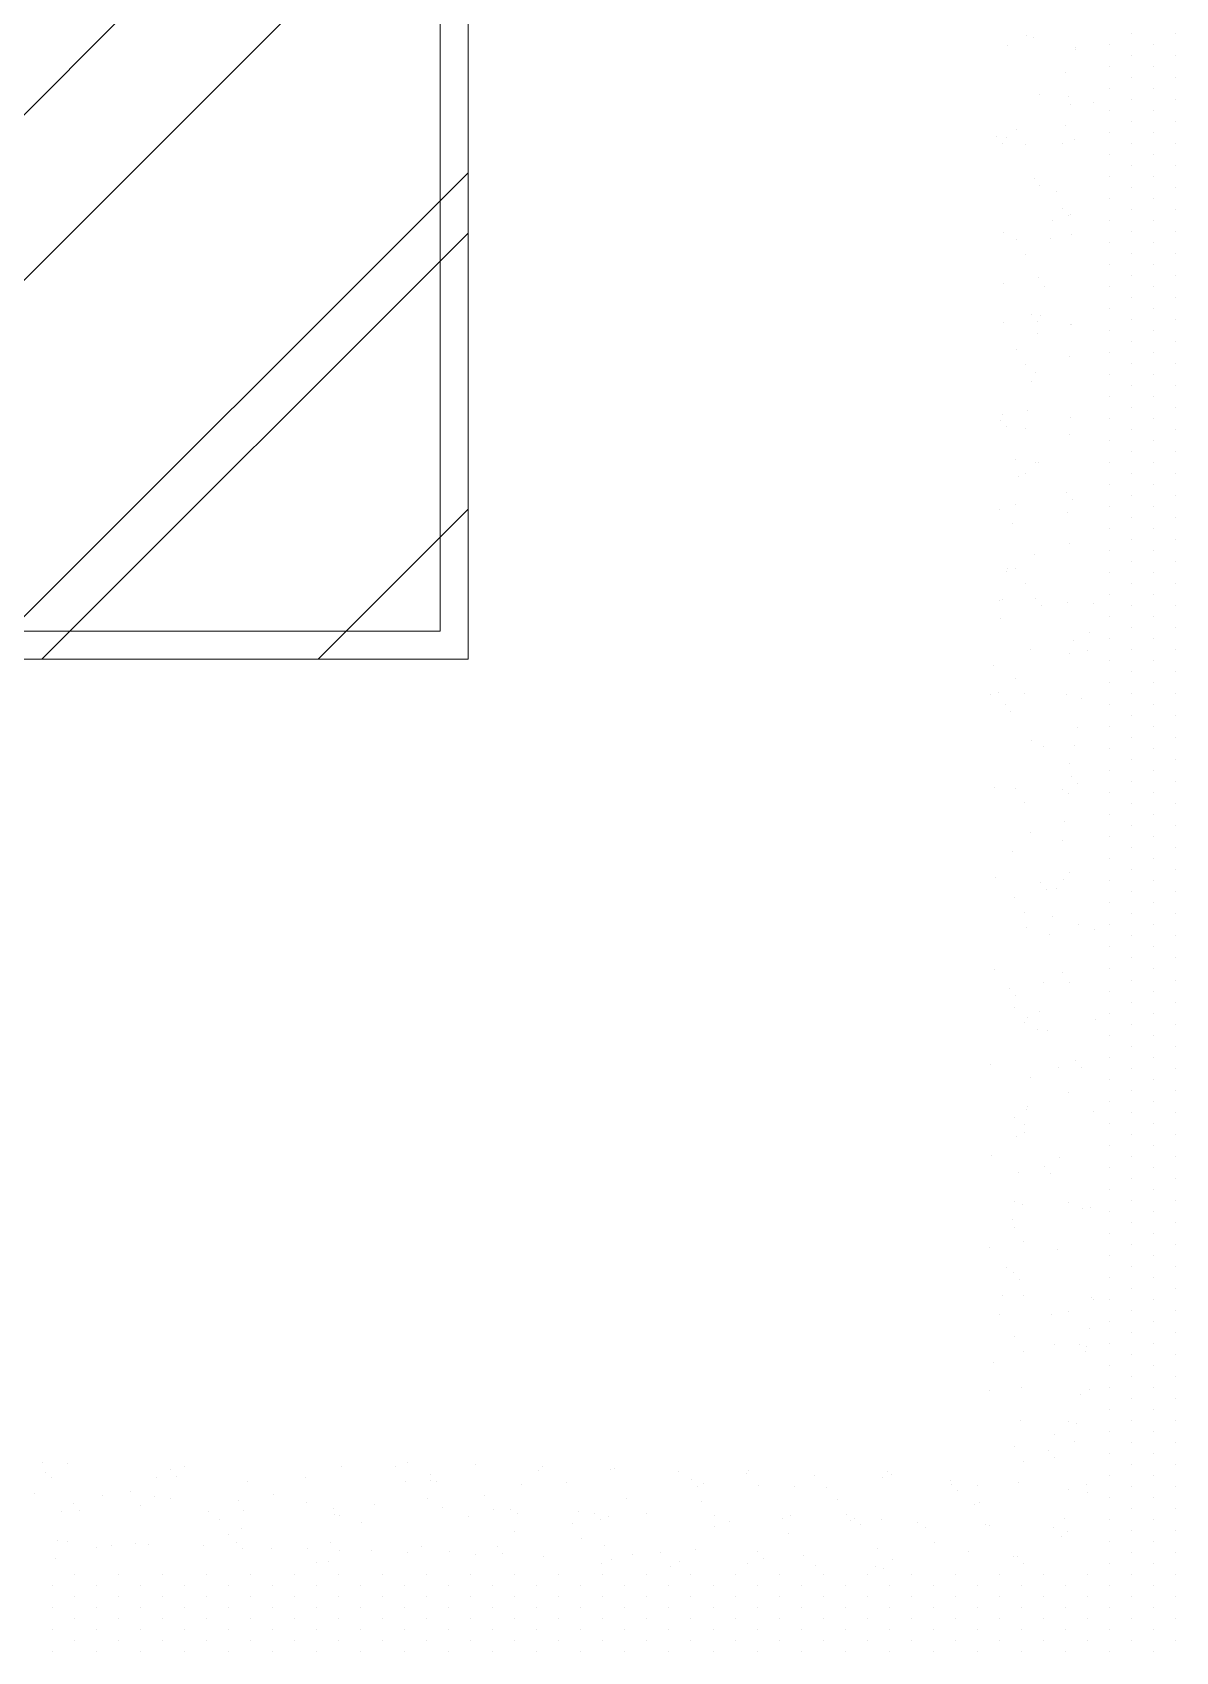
# Model space of a CAD drawing. Header units: millimetres. Extents: x 3923 to 4007, y 744 to 982.
# Drawn here: x 3972.643 to 3974.277, y 943.61 to 945.926 of the extents above; entities that cross this region are included whole.
import ezdxf

# ---------------------------------------------------------------- set-up
doc = ezdxf.new("R2010")
doc.units = ezdxf.units.MM
doc.header["$LTSCALE"] = 20
doc.linetypes.add('CONTINU', pattern=[0])
doc.layers.add('COTA', color=7, linetype='Continuous')
doc.layers.add('HIDROSSANITÁRIO', color=8, linetype='Continuous')
doc.layers.add('E-Lay-9', color=9, linetype='Continuous', lineweight=9)

# ---------------------------------------------------------------- blocks, each defined once
blk = doc.blocks.new('*X868')
at = {"color": 0}
for p, q in [((10.809375, 42.54375), (10.809375, 42.54375)), ((10.828125, 42.54375), (10.828125, 42.54375)), ((10.846875, 42.54375), (10.846875, 42.54375)), ((10.865625, 42.54375), (10.865625, 42.54375)), ((10.884375, 42.54375), (10.884375, 42.54375)), ((10.903125, 42.54375), (10.903125, 42.54375)), ((10.921875, 42.54375), (10.921875, 42.54375)), ((10.940625, 42.54375), (10.940625, 42.54375)), ((10.959375, 42.54375), (10.959375, 42.54375)), ((10.978125, 42.54375), (10.978125, 42.54375)), ((10.996875, 42.54375), (10.996875, 42.54375)), ((11.015625, 42.54375), (11.015625, 42.54375)), ((11.034375, 42.54375), (11.034375, 42.54375)), ((11.053125, 42.54375), (11.053125, 42.54375)), ((11.071875, 42.54375), (11.071875, 42.54375)), ((11.090625, 42.54375), (11.090625, 42.54375)), ((11.109375, 42.54375), (11.109375, 42.54375)), ((11.128125, 42.54375), (11.128125, 42.54375)), ((11.146875, 42.54375), (11.146875, 42.54375)), ((11.165625, 42.54375), (11.165625, 42.54375)), ((11.184375, 42.54375), (11.184375, 42.54375)), ((11.203125, 42.54375), (11.203125, 42.54375)), ((11.221875, 42.54375), (11.221875, 42.54375)), ((11.240625, 42.54375), (11.240625, 42.54375)), ((11.259375, 42.54375), (11.259375, 42.54375)), ((11.278125, 42.54375), (11.278125, 42.54375)), ((11.296875, 42.54375), (11.296875, 42.54375)), ((11.315625, 42.54375), (11.315625, 42.54375)), ((11.334375, 42.54375), (11.334375, 42.54375)), ((11.353125, 42.54375), (11.353125, 42.54375)), ((11.371875, 42.54375), (11.371875, 42.54375)), ((11.390625, 42.54375), (11.390625, 42.54375)), ((11.409375, 42.54375), (11.409375, 42.54375)), ((11.428125, 42.54375), (11.428125, 42.54375)), ((11.446875, 42.54375), (11.446875, 42.54375)), ((11.465625, 42.54375), (11.465625, 42.54375)), ((11.484375, 42.54375), (11.484375, 42.54375)), ((11.503125, 42.54375), (11.503125, 42.54375)), ((11.521875, 42.54375), (11.521875, 42.54375)), ((11.540625, 42.54375), (11.540625, 42.54375)), ((11.559375, 42.54375), (11.559375, 42.54375)), ((11.578125, 42.54375), (11.578125, 42.54375)), ((11.596875, 42.54375), (11.596875, 42.54375)), ((11.615625, 42.54375), (11.615625, 42.54375)), ((11.634375, 42.54375), (11.634375, 42.54375)), ((11.653125, 42.54375), (11.653125, 42.54375)), ((11.671875, 42.54375), (11.671875, 42.54375)), ((11.690625, 42.54375), (11.690625, 42.54375)), ((11.709375, 42.54375), (11.709375, 42.54375)), ((11.728125, 42.54375), (11.728125, 42.54375)), ((11.746875, 42.54375), (11.746875, 42.54375)), ((11.765625, 42.54375), (11.765625, 42.54375)), ((11.784375, 42.54375), (11.784375, 42.54375)), ((11.803125, 42.54375), (11.803125, 42.54375)), ((11.821875, 42.54375), (11.821875, 42.54375)), ((11.840625, 42.54375), (11.840625, 42.54375)), ((11.859375, 42.54375), (11.859375, 42.54375)), ((11.878125, 42.54375), (11.878125, 42.54375)), ((11.896875, 42.54375), (11.896875, 42.54375)), ((11.915625, 42.54375), (11.915625, 42.54375)), ((11.934375, 42.54375), (11.934375, 42.54375)), ((11.953125, 42.54375), (11.953125, 42.54375)), ((11.971875, 42.54375), (11.971875, 42.54375)), ((11.990625, 42.54375), (11.990625, 42.54375)), ((12.009375, 42.54375), (12.009375, 42.54375)), ((12.028125, 42.54375), (12.028125, 42.54375)), ((12.046875, 42.54375), (12.046875, 42.54375)), ((12.065625, 42.54375), (12.065625, 42.54375)), ((12.084375, 42.54375), (12.084375, 42.54375)), ((12.103125, 42.54375), (12.103125, 42.54375)), ((12.121875, 42.54375), (12.121875, 42.54375)), ((12.140625, 42.54375), (12.140625, 42.54375)), ((12.159375, 42.54375), (12.159375, 42.54375)), ((12.178125, 42.54375), (12.178125, 42.54375)), ((10.8, 42.525), (10.8, 42.525)), ((10.81875, 42.525), (10.81875, 42.525)), ((10.8375, 42.525), (10.8375, 42.525)), ((10.85625, 42.525), (10.85625, 42.525)), ((10.875, 42.525), (10.875, 42.525)), ((10.89375, 42.525), (10.89375, 42.525)), ((10.9125, 42.525), (10.9125, 42.525)), ((10.93125, 42.525), (10.93125, 42.525)), ((10.95, 42.525), (10.95, 42.525)), ((10.96875, 42.525), (10.96875, 42.525)), ((10.9875, 42.525), (10.9875, 42.525)), ((11.00625, 42.525), (11.00625, 42.525)), ((11.025, 42.525), (11.025, 42.525)), ((11.04375, 42.525), (11.04375, 42.525)), ((11.0625, 42.525), (11.0625, 42.525)), ((11.08125, 42.525), (11.08125, 42.525)), ((11.1, 42.525), (11.1, 42.525)), ((11.11875, 42.525), (11.11875, 42.525)), ((11.1375, 42.525), (11.1375, 42.525)), ((11.15625, 42.525), (11.15625, 42.525)), ((11.175, 42.525), (11.175, 42.525)), ((11.19375, 42.525), (11.19375, 42.525)), ((11.2125, 42.525), (11.2125, 42.525)), ((11.23125, 42.525), (11.23125, 42.525)), ((11.25, 42.525), (11.25, 42.525)), ((11.26875, 42.525), (11.26875, 42.525)), ((11.2875, 42.525), (11.2875, 42.525)), ((11.30625, 42.525), (11.30625, 42.525)), ((11.325, 42.525), (11.325, 42.525)), ((11.34375, 42.525), (11.34375, 42.525)), ((11.3625, 42.525), (11.3625, 42.525)), ((11.38125, 42.525), (11.38125, 42.525)), ((11.4, 42.525), (11.4, 42.525)), ((11.41875, 42.525), (11.41875, 42.525)), ((11.4375, 42.525), (11.4375, 42.525)), ((11.45625, 42.525), (11.45625, 42.525)), ((11.475, 42.525), (11.475, 42.525)), ((11.49375, 42.525), (11.49375, 42.525)), ((11.5125, 42.525), (11.5125, 42.525)), ((11.53125, 42.525), (11.53125, 42.525)), ((11.55, 42.525), (11.55, 42.525)), ((11.56875, 42.525), (11.56875, 42.525)), ((11.5875, 42.525), (11.5875, 42.525)), ((11.60625, 42.525), (11.60625, 42.525)), ((11.625, 42.525), (11.625, 42.525)), ((11.64375, 42.525), (11.64375, 42.525)), ((11.6625, 42.525), (11.6625, 42.525)), ((11.68125, 42.525), (11.68125, 42.525)), ((11.7, 42.525), (11.7, 42.525)), ((11.71875, 42.525), (11.71875, 42.525)), ((11.7375, 42.525), (11.7375, 42.525)), ((11.75625, 42.525), (11.75625, 42.525)), ((11.775, 42.525), (11.775, 42.525)), ((11.79375, 42.525), (11.79375, 42.525)), ((11.8125, 42.525), (11.8125, 42.525)), ((11.83125, 42.525), (11.83125, 42.525)), ((11.85, 42.525), (11.85, 42.525)), ((11.86875, 42.525), (11.86875, 42.525)), ((11.8875, 42.525), (11.8875, 42.525)), ((11.90625, 42.525), (11.90625, 42.525)), ((11.925, 42.525), (11.925, 42.525)), ((11.94375, 42.525), (11.94375, 42.525)), ((11.9625, 42.525), (11.9625, 42.525)), ((11.98125, 42.525), (11.98125, 42.525)), ((12, 42.525), (12, 42.525)), ((12.01875, 42.525), (12.01875, 42.525)), ((12.0375, 42.525), (12.0375, 42.525)), ((12.05625, 42.525), (12.05625, 42.525)), ((12.075, 42.525), (12.075, 42.525)), ((12.09375, 42.525), (12.09375, 42.525)), ((12.1125, 42.525), (12.1125, 42.525)), ((12.13125, 42.525), (12.13125, 42.525)), ((12.15, 42.525), (12.15, 42.525)), ((12.16875, 42.525), (12.16875, 42.525)), ((10.809375, 42.50625), (10.809375, 42.50625)), ((10.828125, 42.50625), (10.828125, 42.50625)), ((10.846875, 42.50625), (10.846875, 42.50625)), ((10.865625, 42.50625), (10.865625, 42.50625)), ((10.884375, 42.50625), (10.884375, 42.50625)), ((10.903125, 42.50625), (10.903125, 42.50625)), ((10.921875, 42.50625), (10.921875, 42.50625)), ((10.940625, 42.50625), (10.940625, 42.50625)), ((10.959375, 42.50625), (10.959375, 42.50625)), ((10.978125, 42.50625), (10.978125, 42.50625)), ((10.996875, 42.50625), (10.996875, 42.50625)), ((11.015625, 42.50625), (11.015625, 42.50625)), ((11.034375, 42.50625), (11.034375, 42.50625)), ((11.053125, 42.50625), (11.053125, 42.50625)), ((11.071875, 42.50625), (11.071875, 42.50625)), ((11.090625, 42.50625), (11.090625, 42.50625)), ((11.109375, 42.50625), (11.109375, 42.50625)), ((11.128125, 42.50625), (11.128125, 42.50625)), ((11.146875, 42.50625), (11.146875, 42.50625)), ((11.165625, 42.50625), (11.165625, 42.50625)), ((11.184375, 42.50625), (11.184375, 42.50625)), ((11.203125, 42.50625), (11.203125, 42.50625)), ((11.221875, 42.50625), (11.221875, 42.50625)), ((11.240625, 42.50625), (11.240625, 42.50625)), ((11.259375, 42.50625), (11.259375, 42.50625)), ((11.278125, 42.50625), (11.278125, 42.50625)), ((11.296875, 42.50625), (11.296875, 42.50625)), ((11.315625, 42.50625), (11.315625, 42.50625)), ((11.334375, 42.50625), (11.334375, 42.50625)), ((11.353125, 42.50625), (11.353125, 42.50625)), ((11.371875, 42.50625), (11.371875, 42.50625)), ((11.390625, 42.50625), (11.390625, 42.50625)), ((11.409375, 42.50625), (11.409375, 42.50625)), ((11.428125, 42.50625), (11.428125, 42.50625)), ((11.446875, 42.50625), (11.446875, 42.50625)), ((11.465625, 42.50625), (11.465625, 42.50625)), ((11.484375, 42.50625), (11.484375, 42.50625)), ((11.503125, 42.50625), (11.503125, 42.50625)), ((11.521875, 42.50625), (11.521875, 42.50625)), ((11.540625, 42.50625), (11.540625, 42.50625)), ((11.559375, 42.50625), (11.559375, 42.50625)), ((11.578125, 42.50625), (11.578125, 42.50625)), ((11.596875, 42.50625), (11.596875, 42.50625)), ((11.615625, 42.50625), (11.615625, 42.50625)), ((11.634375, 42.50625), (11.634375, 42.50625)), ((11.653125, 42.50625), (11.653125, 42.50625)), ((11.671875, 42.50625), (11.671875, 42.50625)), ((11.690625, 42.50625), (11.690625, 42.50625)), ((11.709375, 42.50625), (11.709375, 42.50625)), ((11.728125, 42.50625), (11.728125, 42.50625)), ((11.746875, 42.50625), (11.746875, 42.50625)), ((11.765625, 42.50625), (11.765625, 42.50625)), ((11.784375, 42.50625), (11.784375, 42.50625)), ((11.803125, 42.50625), (11.803125, 42.50625)), ((11.821875, 42.50625), (11.821875, 42.50625)), ((11.840625, 42.50625), (11.840625, 42.50625)), ((11.859375, 42.50625), (11.859375, 42.50625)), ((11.878125, 42.50625), (11.878125, 42.50625)), ((11.896875, 42.50625), (11.896875, 42.50625)), ((11.915625, 42.50625), (11.915625, 42.50625)), ((11.934375, 42.50625), (11.934375, 42.50625)), ((11.953125, 42.50625), (11.953125, 42.50625)), ((11.971875, 42.50625), (11.971875, 42.50625)), ((11.990625, 42.50625), (11.990625, 42.50625)), ((12.009375, 42.50625), (12.009375, 42.50625)), ((12.028125, 42.50625), (12.028125, 42.50625)), ((12.046875, 42.50625), (12.046875, 42.50625)), ((12.065625, 42.50625), (12.065625, 42.50625)), ((12.084375, 42.50625), (12.084375, 42.50625)), ((12.103125, 42.50625), (12.103125, 42.50625)), ((12.121875, 42.50625), (12.121875, 42.50625)), ((12.140625, 42.50625), (12.140625, 42.50625)), ((12.159375, 42.50625), (12.159375, 42.50625)), ((12.178125, 42.50625), (12.178125, 42.50625)), ((10.8, 42.4875), (10.8, 42.4875)), ((10.81875, 42.4875), (10.81875, 42.4875)), ((10.8375, 42.4875), (10.8375, 42.4875)), ((10.85625, 42.4875), (10.85625, 42.4875)), ((10.875, 42.4875), (10.875, 42.4875)), ((10.89375, 42.4875), (10.89375, 42.4875)), ((10.9125, 42.4875), (10.9125, 42.4875)), ((10.93125, 42.4875), (10.93125, 42.4875)), ((10.95, 42.4875), (10.95, 42.4875)), ((10.96875, 42.4875), (10.96875, 42.4875)), ((10.9875, 42.4875), (10.9875, 42.4875)), ((11.00625, 42.4875), (11.00625, 42.4875)), ((11.025, 42.4875), (11.025, 42.4875)), ((11.04375, 42.4875), (11.04375, 42.4875)), ((11.0625, 42.4875), (11.0625, 42.4875)), ((11.08125, 42.4875), (11.08125, 42.4875)), ((11.1, 42.4875), (11.1, 42.4875)), ((11.11875, 42.4875), (11.11875, 42.4875)), ((11.1375, 42.4875), (11.1375, 42.4875)), ((11.15625, 42.4875), (11.15625, 42.4875)), ((11.175, 42.4875), (11.175, 42.4875)), ((11.19375, 42.4875), (11.19375, 42.4875)), ((11.2125, 42.4875), (11.2125, 42.4875)), ((11.23125, 42.4875), (11.23125, 42.4875)), ((11.25, 42.4875), (11.25, 42.4875)), ((11.26875, 42.4875), (11.26875, 42.4875)), ((11.2875, 42.4875), (11.2875, 42.4875)), ((11.30625, 42.4875), (11.30625, 42.4875)), ((11.325, 42.4875), (11.325, 42.4875)), ((11.34375, 42.4875), (11.34375, 42.4875)), ((11.3625, 42.4875), (11.3625, 42.4875)), ((11.38125, 42.4875), (11.38125, 42.4875)), ((11.4, 42.4875), (11.4, 42.4875)), ((11.41875, 42.4875), (11.41875, 42.4875)), ((11.4375, 42.4875), (11.4375, 42.4875)), ((11.45625, 42.4875), (11.45625, 42.4875)), ((11.475, 42.4875), (11.475, 42.4875)), ((11.49375, 42.4875), (11.49375, 42.4875)), ((11.5125, 42.4875), (11.5125, 42.4875)), ((11.53125, 42.4875), (11.53125, 42.4875)), ((11.55, 42.4875), (11.55, 42.4875)), ((11.56875, 42.4875), (11.56875, 42.4875)), ((11.5875, 42.4875), (11.5875, 42.4875)), ((11.60625, 42.4875), (11.60625, 42.4875)), ((11.625, 42.4875), (11.625, 42.4875)), ((11.64375, 42.4875), (11.64375, 42.4875)), ((11.6625, 42.4875), (11.6625, 42.4875)), ((11.68125, 42.4875), (11.68125, 42.4875)), ((11.7, 42.4875), (11.7, 42.4875)), ((11.71875, 42.4875), (11.71875, 42.4875)), ((11.7375, 42.4875), (11.7375, 42.4875)), ((11.75625, 42.4875), (11.75625, 42.4875)), ((11.775, 42.4875), (11.775, 42.4875)), ((11.79375, 42.4875), (11.79375, 42.4875)), ((11.8125, 42.4875), (11.8125, 42.4875)), ((11.83125, 42.4875), (11.83125, 42.4875)), ((11.85, 42.4875), (11.85, 42.4875)), ((11.86875, 42.4875), (11.86875, 42.4875)), ((11.8875, 42.4875), (11.8875, 42.4875)), ((11.90625, 42.4875), (11.90625, 42.4875)), ((11.925, 42.4875), (11.925, 42.4875)), ((11.94375, 42.4875), (11.94375, 42.4875)), ((11.9625, 42.4875), (11.9625, 42.4875)), ((11.98125, 42.4875), (11.98125, 42.4875)), ((12, 42.4875), (12, 42.4875)), ((12.01875, 42.4875), (12.01875, 42.4875)), ((12.0375, 42.4875), (12.0375, 42.4875)), ((12.05625, 42.4875), (12.05625, 42.4875)), ((12.075, 42.4875), (12.075, 42.4875)), ((12.09375, 42.4875), (12.09375, 42.4875)), ((12.1125, 42.4875), (12.1125, 42.4875)), ((12.13125, 42.4875), (12.13125, 42.4875)), ((12.15, 42.4875), (12.15, 42.4875)), ((12.16875, 42.4875), (12.16875, 42.4875)), ((10.809375, 42.46875), (10.809375, 42.46875)), ((10.828125, 42.46875), (10.828125, 42.46875)), ((10.846875, 42.46875), (10.846875, 42.46875)), ((10.865625, 42.46875), (10.865625, 42.46875)), ((10.8, 42.45), (10.8, 42.45)), ((10.81875, 42.45), (10.81875, 42.45)), ((10.8375, 42.45), (10.8375, 42.45)), ((10.85625, 42.45), (10.85625, 42.45)), ((10.809375, 42.43125), (10.809375, 42.43125)), ((10.828125, 42.43125), (10.828125, 42.43125)), ((10.846875, 42.43125), (10.846875, 42.43125)), ((10.865625, 42.43125), (10.865625, 42.43125)), ((10.8, 42.4125), (10.8, 42.4125)), ((10.81875, 42.4125), (10.81875, 42.4125)), ((10.8375, 42.4125), (10.8375, 42.4125)), ((10.85625, 42.4125), (10.85625, 42.4125)), ((10.809375, 42.39375), (10.809375, 42.39375)), ((10.828125, 42.39375), (10.828125, 42.39375)), ((10.846875, 42.39375), (10.846875, 42.39375)), ((10.865625, 42.39375), (10.865625, 42.39375)), ((10.8, 42.375), (10.8, 42.375)), ((10.81875, 42.375), (10.81875, 42.375)), ((10.8375, 42.375), (10.8375, 42.375)), ((10.85625, 42.375), (10.85625, 42.375)), ((10.809375, 42.35625), (10.809375, 42.35625)), ((10.828125, 42.35625), (10.828125, 42.35625)), ((10.846875, 42.35625), (10.846875, 42.35625)), ((10.865625, 42.35625), (10.865625, 42.35625)), ((10.8, 42.3375), (10.8, 42.3375)), ((10.81875, 42.3375), (10.81875, 42.3375)), ((10.8375, 42.3375), (10.8375, 42.3375)), ((10.85625, 42.3375), (10.85625, 42.3375)), ((10.809375, 42.31875), (10.809375, 42.31875)), ((10.828125, 42.31875), (10.828125, 42.31875)), ((10.846875, 42.31875), (10.846875, 42.31875)), ((10.865625, 42.31875), (10.865625, 42.31875)), ((10.8, 42.3), (10.8, 42.3)), ((10.81875, 42.3), (10.81875, 42.3)), ((10.8375, 42.3), (10.8375, 42.3)), ((10.85625, 42.3), (10.85625, 42.3)), ((10.809375, 42.28125), (10.809375, 42.28125)), ((10.828125, 42.28125), (10.828125, 42.28125)), ((10.846875, 42.28125), (10.846875, 42.28125)), ((10.865625, 42.28125), (10.865625, 42.28125)), ((10.8, 42.2625), (10.8, 42.2625)), ((10.81875, 42.2625), (10.81875, 42.2625)), ((10.8375, 42.2625), (10.8375, 42.2625)), ((10.85625, 42.2625), (10.85625, 42.2625)), ((10.809375, 42.24375), (10.809375, 42.24375)), ((10.828125, 42.24375), (10.828125, 42.24375)), ((10.846875, 42.24375), (10.846875, 42.24375)), ((10.865625, 42.24375), (10.865625, 42.24375)), ((10.8, 42.225), (10.8, 42.225)), ((10.81875, 42.225), (10.81875, 42.225)), ((10.8375, 42.225), (10.8375, 42.225)), ((10.85625, 42.225), (10.85625, 42.225)), ((10.809375, 42.20625), (10.809375, 42.20625)), ((10.828125, 42.20625), (10.828125, 42.20625)), ((10.846875, 42.20625), (10.846875, 42.20625)), ((10.865625, 42.20625), (10.865625, 42.20625)), ((10.8, 42.1875), (10.8, 42.1875)), ((10.81875, 42.1875), (10.81875, 42.1875)), ((10.8375, 42.1875), (10.8375, 42.1875)), ((10.85625, 42.1875), (10.85625, 42.1875)), ((10.809375, 42.16875), (10.809375, 42.16875)), ((10.828125, 42.16875), (10.828125, 42.16875)), ((10.846875, 42.16875), (10.846875, 42.16875)), ((10.865625, 42.16875), (10.865625, 42.16875)), ((10.8, 42.15), (10.8, 42.15)), ((10.81875, 42.15), (10.81875, 42.15)), ((10.8375, 42.15), (10.8375, 42.15)), ((10.85625, 42.15), (10.85625, 42.15)), ((10.809375, 42.13125), (10.809375, 42.13125)), ((10.828125, 42.13125), (10.828125, 42.13125)), ((10.846875, 42.13125), (10.846875, 42.13125)), ((10.865625, 42.13125), (10.865625, 42.13125)), ((10.8, 42.1125), (10.8, 42.1125)), ((10.81875, 42.1125), (10.81875, 42.1125)), ((10.8375, 42.1125), (10.8375, 42.1125)), ((10.85625, 42.1125), (10.85625, 42.1125)), ((10.809375, 42.09375), (10.809375, 42.09375)), ((10.828125, 42.09375), (10.828125, 42.09375)), ((10.846875, 42.09375), (10.846875, 42.09375)), ((10.865625, 42.09375), (10.865625, 42.09375)), ((10.8, 42.075), (10.8, 42.075)), ((10.81875, 42.075), (10.81875, 42.075)), ((10.8375, 42.075), (10.8375, 42.075)), ((10.85625, 42.075), (10.85625, 42.075)), ((10.809375, 42.05625), (10.809375, 42.05625)), ((10.828125, 42.05625), (10.828125, 42.05625)), ((10.846875, 42.05625), (10.846875, 42.05625)), ((10.865625, 42.05625), (10.865625, 42.05625)), ((10.8, 42.0375), (10.8, 42.0375)), ((10.81875, 42.0375), (10.81875, 42.0375)), ((10.8375, 42.0375), (10.8375, 42.0375)), ((10.85625, 42.0375), (10.85625, 42.0375)), ((10.809375, 42.01875), (10.809375, 42.01875)), ((10.828125, 42.01875), (10.828125, 42.01875)), ((10.846875, 42.01875), (10.846875, 42.01875)), ((10.865625, 42.01875), (10.865625, 42.01875)), ((10.8, 42), (10.8, 42)), ((10.81875, 42), (10.81875, 42)), ((10.8375, 42), (10.8375, 42)), ((10.85625, 42), (10.85625, 42)), ((10.809375, 41.98125), (10.809375, 41.98125)), ((10.828125, 41.98125), (10.828125, 41.98125)), ((10.846875, 41.98125), (10.846875, 41.98125)), ((10.865625, 41.98125), (10.865625, 41.98125)), ((10.8, 41.9625), (10.8, 41.9625)), ((10.81875, 41.9625), (10.81875, 41.9625)), ((10.8375, 41.9625), (10.8375, 41.9625)), ((10.85625, 41.9625), (10.85625, 41.9625)), ((10.809375, 41.94375), (10.809375, 41.94375)), ((10.828125, 41.94375), (10.828125, 41.94375)), ((10.846875, 41.94375), (10.846875, 41.94375)), ((10.865625, 41.94375), (10.865625, 41.94375)), ((10.8, 41.925), (10.8, 41.925)), ((10.81875, 41.925), (10.81875, 41.925)), ((10.8375, 41.925), (10.8375, 41.925)), ((10.85625, 41.925), (10.85625, 41.925)), ((10.809375, 41.90625), (10.809375, 41.90625)), ((10.828125, 41.90625), (10.828125, 41.90625)), ((10.846875, 41.90625), (10.846875, 41.90625)), ((10.865625, 41.90625), (10.865625, 41.90625)), ((10.8, 41.8875), (10.8, 41.8875)), ((10.81875, 41.8875), (10.81875, 41.8875)), ((10.8375, 41.8875), (10.8375, 41.8875)), ((10.85625, 41.8875), (10.85625, 41.8875)), ((10.809375, 41.86875), (10.809375, 41.86875)), ((10.828125, 41.86875), (10.828125, 41.86875)), ((10.846875, 41.86875), (10.846875, 41.86875)), ((10.865625, 41.86875), (10.865625, 41.86875)), ((10.8, 41.85), (10.8, 41.85)), ((10.81875, 41.85), (10.81875, 41.85)), ((10.8375, 41.85), (10.8375, 41.85)), ((10.85625, 41.85), (10.85625, 41.85)), ((10.809375, 41.83125), (10.809375, 41.83125)), ((10.828125, 41.83125), (10.828125, 41.83125)), ((10.846875, 41.83125), (10.846875, 41.83125)), ((10.865625, 41.83125), (10.865625, 41.83125)), ((10.8, 41.8125), (10.8, 41.8125)), ((10.81875, 41.8125), (10.81875, 41.8125)), ((10.8375, 41.8125), (10.8375, 41.8125)), ((10.85625, 41.8125), (10.85625, 41.8125)), ((10.809375, 41.79375), (10.809375, 41.79375)), ((10.828125, 41.79375), (10.828125, 41.79375)), ((10.846875, 41.79375), (10.846875, 41.79375)), ((10.865625, 41.79375), (10.865625, 41.79375)), ((10.8, 41.775), (10.8, 41.775)), ((10.81875, 41.775), (10.81875, 41.775)), ((10.8375, 41.775), (10.8375, 41.775)), ((10.85625, 41.775), (10.85625, 41.775)), ((10.809375, 41.75625), (10.809375, 41.75625)), ((10.828125, 41.75625), (10.828125, 41.75625)), ((10.846875, 41.75625), (10.846875, 41.75625)), ((10.865625, 41.75625), (10.865625, 41.75625)), ((10.8, 41.7375), (10.8, 41.7375)), ((10.81875, 41.7375), (10.81875, 41.7375)), ((10.8375, 41.7375), (10.8375, 41.7375)), ((10.85625, 41.7375), (10.85625, 41.7375)), ((10.809375, 41.71875), (10.809375, 41.71875)), ((10.828125, 41.71875), (10.828125, 41.71875)), ((10.846875, 41.71875), (10.846875, 41.71875)), ((10.865625, 41.71875), (10.865625, 41.71875)), ((10.8, 41.7), (10.8, 41.7)), ((10.81875, 41.7), (10.81875, 41.7)), ((10.8375, 41.7), (10.8375, 41.7)), ((10.85625, 41.7), (10.85625, 41.7)), ((10.809375, 41.68125), (10.809375, 41.68125)), ((10.828125, 41.68125), (10.828125, 41.68125)), ((10.846875, 41.68125), (10.846875, 41.68125)), ((10.865625, 41.68125), (10.865625, 41.68125)), ((10.8, 41.6625), (10.8, 41.6625)), ((10.81875, 41.6625), (10.81875, 41.6625)), ((10.8375, 41.6625), (10.8375, 41.6625)), ((10.85625, 41.6625), (10.85625, 41.6625)), ((10.809375, 41.64375), (10.809375, 41.64375)), ((10.828125, 41.64375), (10.828125, 41.64375)), ((10.846875, 41.64375), (10.846875, 41.64375)), ((10.865625, 41.64375), (10.865625, 41.64375)), ((10.8, 41.625), (10.8, 41.625)), ((10.81875, 41.625), (10.81875, 41.625)), ((10.8375, 41.625), (10.8375, 41.625)), ((10.85625, 41.625), (10.85625, 41.625)), ((10.809375, 41.60625), (10.809375, 41.60625)), ((10.828125, 41.60625), (10.828125, 41.60625)), ((10.846875, 41.60625), (10.846875, 41.60625)), ((10.865625, 41.60625), (10.865625, 41.60625)), ((10.8, 41.5875), (10.8, 41.5875)), ((10.81875, 41.5875), (10.81875, 41.5875)), ((10.8375, 41.5875), (10.8375, 41.5875)), ((10.85625, 41.5875), (10.85625, 41.5875))]:
    blk.add_line(p, q, dxfattribs=at)
blk = doc.blocks.new('*X869')
at = {"color": 0}
for p, q in [((10.9357, 42.4683), (10.9357, 42.4683)), ((11.0232, 42.4707), (11.0232, 42.4707)), ((11.0595, 42.4682), (11.0595, 42.4682)), ((11.0751, 42.4702), (11.0751, 42.4702)), ((11.0995, 42.4734), (11.0995, 42.4734)), ((11.1017, 42.4717), (11.1017, 42.4717)), ((11.1785, 42.4713), (11.1785, 42.4713)), ((11.2595, 42.4742), (11.2595, 42.4742)), ((11.338, 42.4752), (11.338, 42.4752)), ((11.4148, 42.4749), (11.4148, 42.4749)), ((11.6524, 42.4685), (11.6524, 42.4685)), ((11.668, 42.4706), (11.668, 42.4706)), ((11.6924, 42.4738), (11.6924, 42.4738)), ((12.1189, 42.4738), (12.1189, 42.4738)), ((10.9422, 42.4678), (10.9422, 42.4678)), ((10.9787, 42.4575), (10.9787, 42.4575)), ((10.9943, 42.4596), (10.9943, 42.4596)), ((11.0187, 42.4628), (11.0187, 42.4628)), ((11.0557, 42.4673), (11.0557, 42.4673)), ((11.0612, 42.4622), (11.0612, 42.4622)), ((11.1775, 42.4646), (11.1775, 42.4646)), ((11.2976, 42.4636), (11.2976, 42.4636)), ((11.3031, 42.4585), (11.3031, 42.4585)), ((11.4194, 42.4609), (11.4194, 42.4609)), ((11.5394, 42.4599), (11.5394, 42.4599)), ((11.545, 42.4548), (11.545, 42.4548)), ((11.5717, 42.4579), (11.5717, 42.4579)), ((11.5873, 42.46), (11.5873, 42.46)), ((11.6117, 42.4632), (11.6117, 42.4632)), ((11.6612, 42.4572), (11.6612, 42.4572)), ((11.7813, 42.4562), (11.7813, 42.4562)), ((11.8512, 42.4542), (11.8512, 42.4542)), ((11.9297, 42.4552), (11.9297, 42.4552)), ((12.0065, 42.4548), (12.0065, 42.4548)), ((12.0875, 42.4578), (12.0875, 42.4578)), ((12.1171, 42.4543), (12.1171, 42.4543)), ((12.1646, 42.4583), (12.1646, 42.4583)), ((12.166, 42.4588), (12.166, 42.4588)), ((10.898, 42.4469), (10.898, 42.4469)), ((10.9026, 42.4521), (10.9026, 42.4521)), ((10.9136, 42.4489), (10.9136, 42.4489)), ((10.938, 42.4522), (10.938, 42.4522)), ((10.9655, 42.4409), (10.9655, 42.4409)), ((10.9845, 42.441), (10.9845, 42.441)), ((10.996, 42.4523), (10.996, 42.4523)), ((11.0613, 42.4406), (11.0613, 42.4406)), ((11.0894, 42.4524), (11.0894, 42.4524)), ((11.1423, 42.4435), (11.1423, 42.4435)), ((11.1828, 42.4526), (11.1828, 42.4526)), ((11.2208, 42.4445), (11.2208, 42.4445)), ((11.2763, 42.4528), (11.2763, 42.4528)), ((11.2976, 42.4442), (11.2976, 42.4442)), ((11.3697, 42.453), (11.3697, 42.453)), ((11.3786, 42.4471), (11.3786, 42.4471)), ((11.4502, 42.4419), (11.4502, 42.4419)), ((11.4571, 42.4481), (11.4571, 42.4481)), ((11.4631, 42.4531), (11.4631, 42.4531)), ((11.4909, 42.4473), (11.4909, 42.4473)), ((11.5065, 42.4493), (11.5065, 42.4493)), ((11.5309, 42.4525), (11.5309, 42.4525)), ((11.5339, 42.4477), (11.5339, 42.4477)), ((11.5565, 42.4533), (11.5565, 42.4533)), ((11.6149, 42.4506), (11.6149, 42.4506)), ((11.65, 42.4535), (11.65, 42.4535)), ((11.6934, 42.4517), (11.6934, 42.4517)), ((11.7434, 42.4536), (11.7434, 42.4536)), ((11.7702, 42.4513), (11.7702, 42.4513)), ((11.7868, 42.4512), (11.7868, 42.4512)), ((11.8368, 42.4538), (11.8368, 42.4538)), ((11.9031, 42.4536), (11.9031, 42.4536)), ((11.9302, 42.454), (11.9302, 42.454)), ((12.0231, 42.4525), (12.0231, 42.4525)), ((12.0237, 42.4541), (12.0237, 42.4541)), ((12.0287, 42.4475), (12.0287, 42.4475)), ((12.0431, 42.4423), (12.0431, 42.4423)), ((12.0838, 42.4477), (12.0838, 42.4477)), ((12.0995, 42.4497), (12.0995, 42.4497)), ((12.1238, 42.4529), (12.1238, 42.4529)), ((12.145, 42.4499), (12.145, 42.4499)), ((10.906, 42.44), (10.906, 42.44)), ((10.9711, 42.4359), (10.9711, 42.4359)), ((11.0873, 42.4383), (11.0873, 42.4383)), ((11.2074, 42.4373), (11.2074, 42.4373)), ((11.2129, 42.4322), (11.2129, 42.4322)), ((11.3292, 42.4346), (11.3292, 42.4346)), ((11.345, 42.4281), (11.345, 42.4281)), ((11.3694, 42.4313), (11.3694, 42.4313)), ((11.4102, 42.4366), (11.4102, 42.4366)), ((11.4258, 42.4387), (11.4258, 42.4387)), ((11.4492, 42.4336), (11.4492, 42.4336)), ((11.4548, 42.4285), (11.4548, 42.4285)), ((11.5711, 42.4309), (11.5711, 42.4309)), ((11.6911, 42.4299), (11.6911, 42.4299)), ((11.8129, 42.4272), (11.8129, 42.4272)), ((11.9379, 42.4285), (11.9379, 42.4285)), ((11.9623, 42.4317), (11.9623, 42.4317)), ((11.9703, 42.4271), (11.9703, 42.4271)), ((12.0031, 42.437), (12.0031, 42.437)), ((12.0187, 42.4391), (12.0187, 42.4391)), ((12.0488, 42.4281), (12.0488, 42.4281)), ((12.1256, 42.4277), (12.1256, 42.4277)), ((10.8754, 42.4146), (10.8754, 42.4146)), ((10.962, 42.4142), (10.962, 42.4142)), ((11.0251, 42.4129), (11.0251, 42.4129)), ((11.0555, 42.4144), (11.0555, 42.4144)), ((11.1036, 42.4139), (11.1036, 42.4139)), ((11.1489, 42.4146), (11.1489, 42.4146)), ((11.1804, 42.4135), (11.1804, 42.4135)), ((11.2423, 42.4147), (11.2423, 42.4147)), ((11.2486, 42.4154), (11.2486, 42.4154)), ((11.2614, 42.4164), (11.2614, 42.4164)), ((11.2643, 42.4174), (11.2643, 42.4174)), ((11.2887, 42.4206), (11.2887, 42.4206)), ((11.3294, 42.426), (11.3294, 42.426)), ((11.3357, 42.4149), (11.3357, 42.4149)), ((11.3399, 42.4174), (11.3399, 42.4174)), ((11.4167, 42.4171), (11.4167, 42.4171)), ((11.4292, 42.4151), (11.4292, 42.4151)), ((11.4977, 42.42), (11.4977, 42.42)), ((11.5226, 42.4152), (11.5226, 42.4152)), ((11.5762, 42.421), (11.5762, 42.421)), ((11.616, 42.4154), (11.616, 42.4154)), ((11.653, 42.4206), (11.653, 42.4206)), ((11.6966, 42.4248), (11.6966, 42.4248)), ((11.7094, 42.4156), (11.7094, 42.4156)), ((11.734, 42.4235), (11.734, 42.4235)), ((11.8028, 42.4158), (11.8028, 42.4158)), ((11.8125, 42.4245), (11.8125, 42.4245)), ((11.8416, 42.4158), (11.8416, 42.4158)), ((11.8572, 42.4178), (11.8572, 42.4178)), ((11.8816, 42.421), (11.8816, 42.421)), ((11.8893, 42.4242), (11.8893, 42.4242)), ((11.8963, 42.4159), (11.8963, 42.4159)), ((11.9223, 42.4264), (11.9223, 42.4264)), ((11.933, 42.4262), (11.933, 42.4262)), ((11.9385, 42.4211), (11.9385, 42.4211)), ((11.9897, 42.4161), (11.9897, 42.4161)), ((12.0548, 42.4236), (12.0548, 42.4236)), ((12.0831, 42.4163), (12.0831, 42.4163)), ((12.1748, 42.4225), (12.1748, 42.4225)), ((12.1765, 42.4164), (12.1765, 42.4164)), ((10.8809, 42.4095), (10.8809, 42.4095)), ((10.8813, 42.406), (10.8813, 42.406)), ((10.9441, 42.4099), (10.9441, 42.4099)), ((10.9747, 42.4062), (10.9747, 42.4062)), ((10.9972, 42.412), (10.9972, 42.412)), ((11.0681, 42.4063), (11.0681, 42.4063)), ((11.1172, 42.4109), (11.1172, 42.4109)), ((11.1227, 42.4059), (11.1227, 42.4059)), ((11.1271, 42.3994), (11.1271, 42.3994)), ((11.1615, 42.4065), (11.1615, 42.4065)), ((11.1679, 42.4048), (11.1679, 42.4048)), ((11.1835, 42.4068), (11.1835, 42.4068)), ((11.2079, 42.41), (11.2079, 42.41)), ((11.239, 42.4083), (11.239, 42.4083)), ((11.255, 42.4067), (11.255, 42.4067)), ((11.3484, 42.4068), (11.3484, 42.4068)), ((11.3591, 42.4072), (11.3591, 42.4072)), ((11.3646, 42.4022), (11.3646, 42.4022)), ((11.4418, 42.407), (11.4418, 42.407)), ((11.4809, 42.4046), (11.4809, 42.4046)), ((11.5352, 42.4072), (11.5352, 42.4072)), ((11.6009, 42.4036), (11.6009, 42.4036)), ((11.6287, 42.4074), (11.6287, 42.4074)), ((11.7201, 42.3998), (11.7201, 42.3998)), ((11.7221, 42.4075), (11.7221, 42.4075)), ((11.7227, 42.4009), (11.7227, 42.4009)), ((11.7608, 42.4051), (11.7608, 42.4051)), ((11.7764, 42.4072), (11.7764, 42.4072)), ((11.8008, 42.4104), (11.8008, 42.4104)), ((11.8155, 42.4077), (11.8155, 42.4077)), ((11.8428, 42.3999), (11.8428, 42.3999)), ((11.9089, 42.4079), (11.9089, 42.4079)), ((12.0023, 42.408), (12.0023, 42.408)), ((12.0894, 42.4), (12.0894, 42.4)), ((12.0958, 42.4082), (12.0958, 42.4082)), ((12.1679, 42.401), (12.1679, 42.401)), ((10.907, 42.3856), (10.907, 42.3856)), ((11.022, 42.3855), (11.022, 42.3855)), ((11.0464, 42.3888), (11.0464, 42.3888)), ((11.0871, 42.3941), (11.0871, 42.3941)), ((11.1028, 42.3962), (11.1028, 42.3962)), ((11.1442, 42.3857), (11.1442, 42.3857)), ((11.2227, 42.3867), (11.2227, 42.3867)), ((11.2995, 42.3864), (11.2995, 42.3864)), ((11.3805, 42.3893), (11.3805, 42.3893)), ((11.459, 42.3903), (11.459, 42.3903)), ((11.5358, 42.3899), (11.5358, 42.3899)), ((11.6065, 42.3985), (11.6065, 42.3985)), ((11.6149, 42.3859), (11.6149, 42.3859)), ((11.6168, 42.3928), (11.6168, 42.3928)), ((11.6393, 42.3891), (11.6393, 42.3891)), ((11.6801, 42.3945), (11.6801, 42.3945)), ((11.6953, 42.3938), (11.6953, 42.3938)), ((11.6957, 42.3966), (11.6957, 42.3966)), ((11.7721, 42.3935), (11.7721, 42.3935)), ((11.8483, 42.3948), (11.8483, 42.3948)), ((11.8531, 42.3964), (11.8531, 42.3964)), ((11.9316, 42.3974), (11.9316, 42.3974)), ((11.9646, 42.3972), (11.9646, 42.3972)), ((12.0084, 42.397), (12.0084, 42.397)), ((12.0846, 42.3962), (12.0846, 42.3962)), ((12.0902, 42.3911), (12.0902, 42.3911)), ((10.9079, 42.3822), (10.9079, 42.3822)), ((10.9256, 42.3729), (10.9256, 42.3729)), ((10.9268, 42.377), (10.9268, 42.377)), ((10.9412, 42.3749), (10.9412, 42.3749)), ((10.8849, 42.3675), (10.8849, 42.3675)), ((10.9368, 42.3583), (10.9368, 42.3583)), ((10.9424, 42.3532), (10.9424, 42.3532)), ((10.946, 42.3521), (10.946, 42.3521)), ((10.8928, 42.3389), (10.8928, 42.3389)), ((10.9055, 42.3309), (10.9055, 42.3309)), ((10.9098, 42.3244), (10.9098, 42.3244)), ((10.8783, 42.303), (10.8783, 42.303)), ((10.8711, 42.2947), (10.8711, 42.2947)), ((10.8882, 42.2902), (10.8882, 42.2902)), ((10.9125, 42.2935), (10.9125, 42.2935)), ((10.9479, 42.2943), (10.9479, 42.2943)), ((10.951, 42.3019), (10.951, 42.3019)), ((10.9533, 42.2988), (10.9533, 42.2988)), ((10.8725, 42.2882), (10.8725, 42.2882)), ((10.9081, 42.2756), (10.9081, 42.2756)), ((10.9117, 42.2666), (10.9117, 42.2666)), ((10.9137, 42.2705), (10.9137, 42.2705)), ((10.9171, 42.2638), (10.9171, 42.2638)), ((10.9297, 42.2558), (10.9297, 42.2558)), ((10.873, 42.2369), (10.873, 42.2369)), ((10.9398, 42.2466), (10.9398, 42.2466)), ((10.9497, 42.2365), (10.9497, 42.2365)), ((10.8818, 42.2266), (10.8818, 42.2266)), ((10.9002, 42.2142), (10.9002, 42.2142)), ((10.9136, 42.2088), (10.9136, 42.2088)), ((10.9158, 42.2162), (10.9158, 42.2162)), ((10.9402, 42.2194), (10.9402, 42.2194)), ((10.8795, 42.1929), (10.8795, 42.1929)), ((10.8749, 42.1791), (10.8749, 42.1791)), ((10.885, 42.1878), (10.885, 42.1878)), ((10.9413, 42.1887), (10.9413, 42.1887)), ((10.9516, 42.1787), (10.9516, 42.1787)), ((10.9539, 42.1806), (10.9539, 42.1806)), ((10.9061, 42.1514), (10.9061, 42.1514)), ((10.9111, 42.1639), (10.9111, 42.1639)), ((10.9155, 42.151), (10.9155, 42.151)), ((10.9279, 42.1401), (10.9279, 42.1401)), ((10.9435, 42.1422), (10.9435, 42.1422)), ((10.8871, 42.1348), (10.8871, 42.1348)), ((10.9409, 42.1366), (10.9409, 42.1366)), ((10.9465, 42.1315), (10.9465, 42.1315)), ((10.8721, 42.1134), (10.8721, 42.1134)), ((10.8768, 42.1213), (10.8768, 42.1213)), ((10.9535, 42.1209), (10.9535, 42.1209)), ((10.8847, 42.1053), (10.8847, 42.1053)), ((10.9173, 42.0932), (10.9173, 42.0932)), ((10.8824, 42.0813), (10.8824, 42.0813)), ((10.9303, 42.0763), (10.9303, 42.0763)), ((10.8748, 42.0555), (10.8748, 42.0555)), ((10.8787, 42.0635), (10.8787, 42.0635)), ((10.8904, 42.0575), (10.8904, 42.0575)), ((10.9148, 42.0607), (10.9148, 42.0607)), ((10.9554, 42.0631), (10.9554, 42.0631)), ((10.9555, 42.0661), (10.9555, 42.0661)), ((10.9122, 42.0539), (10.9122, 42.0539)), ((10.9178, 42.0488), (10.9178, 42.0488)), ((10.8963, 42.0383), (10.8963, 42.0383)), ((10.909, 42.0302), (10.909, 42.0302)), ((10.9192, 42.0354), (10.9192, 42.0354)), ((10.9439, 42.0249), (10.9439, 42.0249)), ((10.8806, 42.0057), (10.8806, 42.0057)), ((10.9545, 42.0012), (10.9545, 42.0012)), ((10.9573, 42.0053), (10.9573, 42.0053)), ((10.9424, 41.9867), (10.9424, 41.9867)), ((10.9024, 41.9814), (10.9024, 41.9814)), ((10.918, 41.9835), (10.918, 41.9835)), ((10.9211, 41.9776), (10.9211, 41.9776)), ((10.8836, 41.9712), (10.8836, 41.9712)), ((10.8891, 41.9662), (10.8891, 41.9662)), ((10.9206, 41.9632), (10.9206, 41.9632)), ((10.8825, 41.9479), (10.8825, 41.9479)), ((10.9332, 41.9551), (10.9332, 41.9551)), ((10.9592, 41.9475), (10.9592, 41.9475)), ((10.9152, 41.9422), (10.9152, 41.9422)), ((10.8853, 41.9259), (10.8853, 41.9259)), ((10.923, 41.9197), (10.923, 41.9197)), ((10.9301, 41.9074), (10.9301, 41.9074)), ((10.945, 41.9149), (10.945, 41.9149)), ((10.9457, 41.9095), (10.9457, 41.9095)), ((10.9506, 41.9098), (10.9506, 41.9098)), ((10.8843, 41.8901), (10.8843, 41.8901)), ((10.8893, 41.902), (10.8893, 41.902)), ((10.9611, 41.8897), (10.9611, 41.8897)), ((10.9448, 41.888), (10.9448, 41.888)), ((10.9574, 41.88), (10.9574, 41.88)), ((10.9249, 41.8619), (10.9249, 41.8619)), ((10.8865, 41.8596), (10.8865, 41.8596)), ((10.9096, 41.8508), (10.9096, 41.8508)), ((10.877, 41.8227), (10.877, 41.8227)), ((10.8862, 41.8323), (10.8862, 41.8323)), ((10.8926, 41.8248), (10.8926, 41.8248)), ((10.9163, 41.8322), (10.9163, 41.8322)), ((10.917, 41.828), (10.917, 41.828)), ((10.9219, 41.8271), (10.9219, 41.8271)), ((10.9577, 41.8334), (10.9577, 41.8334)), ((10.8756, 41.8127), (10.8756, 41.8127)), ((10.8882, 41.8047), (10.8882, 41.8047)), ((10.9268, 41.8041), (10.9268, 41.8041)), ((10.948, 41.8032), (10.948, 41.8032)), ((10.8881, 41.7745), (10.8881, 41.7745)), ((10.9338, 41.7757), (10.9338, 41.7757)), ((10.9447, 41.754), (10.9447, 41.754)), ((10.8876, 41.7495), (10.8876, 41.7495)), ((10.8932, 41.7445), (10.8932, 41.7445)), ((10.8998, 41.7376), (10.8998, 41.7376)), ((10.9047, 41.7487), (10.9047, 41.7487)), ((10.9203, 41.7508), (10.9203, 41.7508)), ((10.9287, 41.7463), (10.9287, 41.7463)), ((10.9125, 41.7296), (10.9125, 41.7296)), ((10.89, 41.7167), (10.89, 41.7167)), ((10.9193, 41.7205), (10.9193, 41.7205)), ((10.958, 41.7005), (10.958, 41.7005)), ((10.9306, 41.6885), (10.9306, 41.6885)), ((10.9491, 41.6932), (10.9491, 41.6932)), ((10.9547, 41.6881), (10.9547, 41.6881)), ((10.8916, 41.6693), (10.8916, 41.6693)), ((10.9323, 41.6747), (10.9323, 41.6747)), ((10.9479, 41.6767), (10.9479, 41.6767)), ((10.8919, 41.6589), (10.8919, 41.6589)), ((10.924, 41.6625), (10.924, 41.6625)), ((10.9367, 41.6544), (10.9367, 41.6544)), ((10.8906, 41.6379), (10.8906, 41.6379)), ((10.9325, 41.6307), (10.9325, 41.6307)), ((10.8888, 41.6252), (10.8888, 41.6252)), ((10.8938, 41.601), (10.8938, 41.601)), ((10.9204, 41.6105), (10.9204, 41.6105)), ((10.926, 41.6054), (10.926, 41.6054)), ((10.96, 41.6006), (10.96, 41.6006)), ((10.8792, 41.59), (10.8792, 41.59)), ((10.8948, 41.5921), (10.8948, 41.5921)), ((10.9192, 41.5953), (10.9192, 41.5953)), ((10.9483, 41.5874), (10.9483, 41.5874)), ((10.9344, 41.5729), (10.9344, 41.5729)), ((10.9521, 41.5815), (10.9521, 41.5815)), ((10.9609, 41.5793), (10.9609, 41.5793))]:
    blk.add_line(p, q, dxfattribs=at)
blk = doc.blocks.new('A$C7AFB675E')
at = {"layer": 'COTA', "linetype": 'Continuous'}
h = blk.add_hatch(dxfattribs=at)
h.set_pattern_fill('AR-RROOF', color=8, scale=0.01, angle=-45, style=0)
h.set_pattern_definition([(45, (-877.99766, -4912.58883), (0.574736392, 0.215526147), [3.81, -0.508, 1.27, -0.254]), (45, (-877.66898, -4912.43976), (0.05926969, -0.418479935), [0.762, -0.08382, 1.524, -0.1905]), (45, (-877.75519, -4912.6517), (1.0542820686, 0.8136112046), [2.032, -0.3556, 1.016, -0.254])])
h.paths.add_polyline_path([(4.022, 1.1261), (4.722, 1.1261), (4.722, 2.1261), (4.022, 2.1261)])
at = {"layer": 'E-Lay-9', "color": 8}
for points in [[(4.022, 1.1261), (4.722, 1.1261), (4.722, 2.1261), (4.022, 2.1261)], [(4.042, 1.1461), (4.702, 1.1461), (4.702, 2.1061), (4.042, 2.1061)]]:
    blk.add_lwpolyline(points, close=True, dxfattribs=at)
at = {"layer": 'E-Lay-9', "color": 8, "xscale": -0.8400000000000034, "yscale": 0.8400000000000034, "zscale": 0.84, "rotation": 90}
for name in ['*X868', '*X869']:
    blk.add_blockref(name, (39.2529, 11.908), dxfattribs=at)

msp = doc.modelspace()

# ---------------------------------------------------------------- block references
at = {"layer": 'HIDROSSANITÁRIO', "color": 8, "linetype": 'CONTINU', "xscale": 2, "yscale": 2, "zscale": 2, "rotation": 180}
msp.add_blockref('A$C7AFB675E', (3981.3097, 949.2817), dxfattribs=at)

doc.saveas('drawing.dxf')
